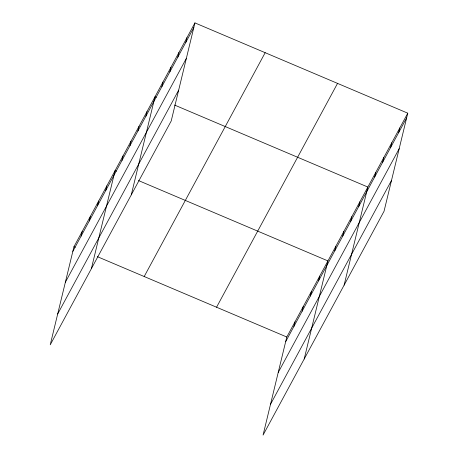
<?xml version="1.0" encoding="UTF-8"?>
<svg xmlns="http://www.w3.org/2000/svg" width="458" height="458" viewBox="0 0 458 458"><rect width="100%" height="100%" fill="white"/><g stroke="black" fill="none" stroke-linecap="round" stroke-linejoin="round"><path stroke-width="0.69" d="M194.936 22.9L73.956 246.73L50.225 344.817L171.206 120.986L194.936 22.9L407.775 113.183L384.044 211.27L263.064 435.1L286.794 337.014L407.775 113.183M81.055 236.179L82.182 231.513M89.281 220.962L90.409 216.291M97.508 205.739L98.636 201.068M105.735 190.517L106.863 185.851M91.36 268.714L115.09 170.628L116.389 171.183M121.942 160.523L123.076 155.857M129.929 145.753L131.057 141.081M137.915 130.982L139.043 126.311M145.896 116.206L147.029 111.534M131.28 194.85L155.01 96.764L156.315 97.314M161.869 86.659L162.996 81.993M169.849 71.889L170.983 67.217M177.836 57.118L178.964 52.447M185.822 42.342L186.95 37.67M293.893 326.462L295.021 321.791M302.12 311.24L303.248 306.574M310.347 296.023L311.474 291.351M318.573 280.8L319.701 276.134M304.198 358.998L327.928 260.911L138.499 180.561M334.781 250.807L335.914 246.141M342.767 236.036L343.895 231.364M350.754 221.26L351.881 216.594M358.734 206.489L359.868 201.818M344.118 285.134L367.848 187.047L174.521 105.042M374.707 176.943L375.835 172.271M382.688 162.172L383.821 157.5M390.674 147.396L391.802 142.73M398.66 132.625L399.788 127.954M72.828 251.402L193.803 27.572M65.368 282.231L186.349 58.395M57.685 313.988L178.666 90.157M144.196 276.523L265.171 52.693M216.56 307.221L337.535 83.39M285.666 341.685L406.641 117.855M278.206 372.509L399.187 148.678M270.523 404.271L391.498 180.441M73.956 246.73L75.261 247.286M97.371 256.663L286.794 337.014"/></g></svg>
